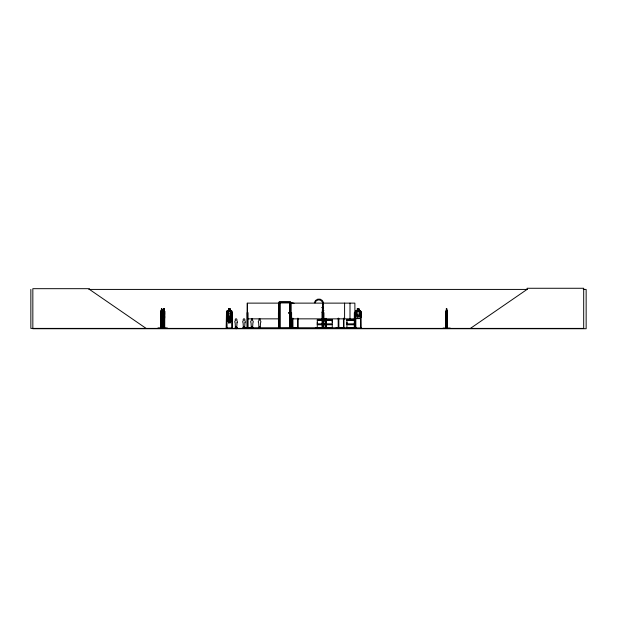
<?xml version="1.0" encoding="UTF-8"?>
<svg xmlns="http://www.w3.org/2000/svg" width="617" height="617" viewBox="0 0 617 617"><rect width="100%" height="100%" fill="white"/><g stroke="black" fill="none" stroke-linecap="round" stroke-linejoin="round"><path stroke-width="0.93" d="M324.65 324.033L317.292 324.033L317.3 322.228M332.247 322.228L332.247 320.416L317.292 320.416L317.292 324.033M354.166 324.033L346.931 324.033L346.939 322.228M244.309 328.391L244.324 326.941L243.723 326.941L243.723 328.09M242.89 328.383L250.201 328.321L243.599 327.982M347.541 328.391L353.433 328.321M445.79 315.117L445.991 313.181L447.032 313.181M443.106 328.105L450.217 328.105M164.477 318.611L164.778 311.492L164.107 310.814M162.333 318.603L162.595 311.477L161.963 310.798M164.778 316.691L164.569 318.611L163.166 318.611M315.187 328.391L332.262 328.244L332.255 324.758L324.897 324.758M157.798 328.375L167.485 328.391M157.89 328.391L167.392 328.398M446.045 320.285L446.423 318.511C446.924 324.958 446.978 310.953 446.415 317.647L446.099 315.727L446.045 320.285L446.284 322.922L446.731 322.922L446.716 311.523L446.307 311.523L446.076 316.668L446.037 328.398M446.083 315.133L446.299 320.277L446.716 320.277L446.939 311.523L446.731 308.878L446.292 308.878M164.292 310.814L163.243 318.611L163.058 316.691M323.161 328.352L328.553 328.321M164.43 315.133L164.153 316.683L163.636 316.683L163.613 308.878M447.032 320.987L445.929 320.987L445.852 320.277L446.052 310.814M446.97 320.987L447.171 320.3M162.942 316.374L162.942 328.398L163.058 311.5L163.613 310.814M163.058 311.5L163.235 310.814M160.806 328.391L161.083 310.798M226.516 315.11L227.179 313.181L231.722 313.181L232.316 315.11M232.254 316.683L231.606 318.549L227.156 318.549M232.316 316.691L231.653 318.611L227.11 318.611L226.516 316.691M357.274 318.611L357.212 308.878L359.148 308.878L359.148 310.814L360.397 310.814L361.084 311.492L361.014 316.683L360.374 318.549L355.924 318.549M361.084 316.691L360.421 318.611L355.878 318.611L355.276 316.691M226.154 328.391L226.516 311.5L227.133 310.814L228.452 310.814L228.444 308.878L230.38 308.878L230.318 310.875L231.282 311.523L231.282 315.133L230.318 316.683L230.318 320.277L227.796 320.285L229.023 318.063C226.339 315.31 228.637 314.724 229.408 317.647C230.141 314.724 232.524 315.302 229.825 318.071C232.277 320.269 230.234 321.48 229.439 318.511L228.46 320.215L228.514 316.668L227.55 315.133L227.55 311.523L228.514 310.875L228.514 308.94L230.318 308.94M354.929 327.828L247.085 327.828L247.085 328.398L247.147 303.124M290.669 328.391L290.63 301.937L279.1 301.937L279.038 328.398L278.961 303.124L247.51 303.124L247.417 328.398L247.147 312.68M292.257 328.352L292.365 318.225M323.354 327.828L323.339 328.398L323.416 303.124L354.868 303.124L355.03 328.36M357.274 310.814L355.893 310.814L355.276 311.5L355.207 328.36L355.238 327.828L355.893 327.828L355.893 328.398M288.633 312.834C290.221 312.611 288.07 313.282 288.895 313.251M228.452 320.987L228.452 322.922L230.388 322.922L230.318 320.925L231.282 320.277L231.282 316.668L230.318 315.117L230.318 311.523L228.514 311.523L228.514 315.133L227.55 316.668L227.55 320.277L228.514 320.925L228.514 322.861M231.676 320.925L232.254 320.269M232.316 320.3L231.699 320.987L227.195 320.987L226.516 320.308L226.578 311.531L227.156 310.875L231.606 310.875M355.346 311.531L355.924 310.875L360.374 310.875L361.014 311.523L361.161 328.105M235.247 328.09C234.553 327.234 235.324 329.578 237.213 328.383M236.527 328.383L236.936 328.398M236.905 328.09L237.059 327.542L236.55 328.398M242.936 328.391L243.576 328.383M245.003 328.229C244.039 329.162 245.851 327.072 244.849 328.09M251.474 328.391L250.98 327.542L251.134 328.09M252.715 328.391L253.101 328.383L251.003 328.306M252.793 328.383L252.947 327.542L252.793 328.09M258.492 328.391L258.6 327.542L258.754 328.09M260.459 328.391L260.081 328.391M260.413 328.383L260.567 327.542L260.413 328.09M251.636 318.704L251.312 320.693A1.311 1.311 0 0 0 251.042 322.753L251.312 327.804L252.623 327.804L252.893 322.753A1.311 1.311 0 0 0 252.623 320.693L252.291 318.704M259.256 318.704L258.924 320.693A1.311 1.311 0 0 0 258.654 322.753L258.924 327.804L260.235 327.804L260.513 322.753A1.311 1.311 0 0 0 260.235 320.693L259.911 318.704M470.416 328.398L527.057 289.419L527.057 288.27L583.69 288.27L583.69 328.398L30.85 328.398L30.85 289.419M357.274 310.875L356.31 311.523L356.31 315.133L357.274 316.683L359.086 316.683L360.05 315.133L360.05 311.523L359.086 310.875M237.082 328.306L236.697 328.306M258.6 328.298L260.567 328.298M338.023 328.36L338.124 327.828M88.755 289.419L527.35 289.419M583.258 289.419L586.15 289.419L586.15 328.73L32.84 328.73L32.84 288.679L89.48 288.679L89.48 289.419L146.113 328.398M322.799 303.687L323.578 303.695M322.814 303.842L323.578 303.834M322.799 304.058L323.563 304.058M322.807 307.328L323.57 307.328M321.935 307.575L323.609 307.575M321.935 307.798L323.609 307.798M322.807 308.053L323.57 308.053M164.168 308.878L163.551 308.878L163.574 310.875M163.574 308.94L164.153 308.94M357.274 308.94L359.086 308.94L359.086 318.611M446.307 308.94L446.777 308.94M164.06 309.264L164.06 309.911M161.006 310.798L161.453 310.798M230.38 310.814L231.637 310.814L232.316 311.492L232.424 328.352M446.731 310.814L447.217 311.523L447.217 328.398M161.014 310.86L162.387 310.86M163.181 310.875L164.523 310.875M445.991 310.875L447.07 310.875M160.821 311.492L161.006 328.391L161.029 327.812L160.628 328.391M164.469 310.814L164.731 311.492M445.844 311.5L445.906 315.827M447.232 311.492L447.017 310.814M357.274 311.523L359.086 311.523M322.807 311.662L323.57 311.662M321.935 311.917L323.609 311.917M321.935 312.14L323.609 312.14M322.807 312.395L323.57 312.395M160.983 312.665L160.713 328.391M162.495 312.665L162.325 328.391M163.143 312.68L162.78 328.398M164.646 312.68L164.569 328.398M226.478 312.68L227.01 312.68L227.071 328.398M232.254 312.68L231.714 312.68L231.722 328.398M247.51 312.68L248.042 312.68L248.103 328.398M278.961 312.68L278.421 312.68L278.483 328.398M291.077 312.68L291.61 312.68L291.548 328.398M322.529 312.68L321.997 312.68L322.059 328.398M323.416 312.68L323.948 312.68L323.886 328.398M354.868 312.68L354.335 312.68L354.274 328.398M355.299 312.68L355.832 312.68L355.832 328.398M361.076 312.68L360.544 312.68L360.606 328.398M445.898 312.68L446.222 315.449M162.016 315.117L161.477 315.117L161.477 311.508L162.001 311.508L162.001 315.117M228.514 315.133L230.318 315.117M357.274 315.133L359.086 315.133M446.299 315.117L446.716 315.133M322.799 315.781L323.563 315.781L322.814 315.881M322.799 316.058L323.578 316.027M322.814 316.189L323.578 316.212M322.799 316.421L323.563 316.421M228.514 316.683L230.318 316.668M445.844 316.691L445.983 318.611L447.086 318.611L447.171 316.691M446.299 316.668L446.716 316.683M162.448 318.117L161.369 310.798L161.392 308.862L162.024 308.862L162.001 316.668L161.477 316.668L161.191 315.117L161.453 308.862M161.014 318.534L162.387 318.534M163.181 318.549L164.523 318.549M445.991 318.549L447.009 318.549M160.998 318.603L162.41 318.603M247.51 318.85L278.961 318.85M291.077 318.85L322.529 318.85M323.416 318.85L354.868 318.85M317.292 319.691L324.65 319.691M324.897 319.691L332.255 319.691M346.931 319.691L354.166 319.691M317.238 319.945L324.696 319.945M324.851 319.945L332.308 319.945M346.877 319.945L354.212 319.945M317.238 320.169L324.696 320.169M324.851 320.169L332.308 320.169M346.877 320.169L354.212 320.169M445.836 320.308L445.929 320.987M354.166 320.416L346.931 320.416L346.931 324.033M324.048 320.948L325.915 320.948M324.897 324.033L332.255 324.033L332.255 320.416M317.238 324.28L324.696 324.28M324.851 324.28L332.308 324.28M346.877 324.28L354.212 324.28M317.238 324.503L324.696 324.503M324.851 324.503L332.308 324.503M346.877 324.503L354.212 324.503M324.65 324.758L317.292 324.758L317.231 328.352M354.166 324.758L346.931 324.758L346.931 328.244L354.297 328.244M162.101 327.812L162.541 327.812M162.749 327.828L163.189 327.828M164.253 327.828L164.7 327.828M227.071 327.828L226.416 327.828L226.354 328.398M232.316 327.828L231.653 327.828L231.653 328.398M361.138 327.828L360.482 327.828L360.482 328.398M447.055 327.828L447.464 327.828M227.071 327.989L231.66 327.989M235.655 327.982L236.496 327.982M251.543 327.982L252.384 327.982M259.155 327.982L260.004 327.982M292.959 327.989L297.548 327.989M322.645 328.105L315.264 328.082L332.247 328.144M335.895 328.105L343.361 327.989M355.893 327.989L360.482 327.989M157.883 328.09L167.4 328.105M235.092 328.09L237.059 328.09M243.036 328.09L250.201 328.105M250.98 328.09L252.947 328.09M258.6 328.09L260.567 328.09M346.939 328.144L354.281 328.144M290.345 302.392L294.078 303.294M322.074 310.081L323.94 310.528M279.3 328.36L279.254 302.083L290.484 302.083L290.484 328.398M289.057 312.626L289.296 313.012M231.676 313.251L232.254 315.117M446.97 313.181L447.155 315.117M447.433 328.398L447.418 312.68L447.086 328.398M447.302 312.68L447.286 328.398M446.793 308.878L446.777 310.875M446.353 308.878L446.099 315.449M446.222 320.076L446.238 328.398L446.268 327.828L445.852 328.398M445.898 320.076L445.952 328.398M361.014 327.828L361.014 328.398M354.806 327.828L354.806 328.398M354.397 327.828L354.389 328.398M353.772 327.912L353.772 328.398M350.387 327.828L350.379 328.398L350.325 327.828M350.001 303.124L350.001 318.85M344.594 303.124L344.594 318.85M343.954 318.225L344.001 328.398M343.893 327.828L343.893 328.398M343.422 318.225L343.484 328.398M343.361 327.828L343.361 328.398M338.718 318.225L338.779 328.398M338.64 318.357L338.656 328.398M338.448 318.357L338.502 328.398M338.371 327.828L338.394 328.398M338.185 318.225L338.209 328.398M326.216 318.357L326.239 328.398M326.077 327.828L326.077 328.398L325.992 318.357M325.807 318.357L325.807 328.398M325.784 327.828L325.776 328.398M324.01 327.828L324.01 328.398M322.568 328.398L322.529 303.124L291.077 303.124L291.039 328.398M321.935 327.828L321.935 328.398M298.204 327.828L298.204 328.398L298.142 318.225M297.672 327.828L297.672 328.398M297.61 318.225L297.548 328.398M292.898 318.225L292.959 328.398M292.836 327.828L292.836 328.398M292.427 327.828L292.427 328.398M291.671 327.828L291.671 328.398M291.139 327.828L291.139 328.398M289.859 328.398L289.859 302.708L279.879 302.708L279.879 328.398M278.367 327.828L278.367 328.398M259.88 328.09L259.88 326.941L259.279 326.941L259.279 328.09M252.268 328.09L252.268 326.941L251.667 326.941L251.667 328.09M248.45 327.912L248.45 328.398M247.98 327.828L247.98 328.398M247.571 327.828L247.571 328.398M243.191 328.09L243.036 327.542L243.036 328.229M236.38 328.09L236.38 326.941L235.779 326.941L235.779 328.09M232.185 327.828L232.185 328.398M226.948 327.828L226.948 328.398M164.67 311.492L164.67 328.398M164.477 328.398L164.107 308.878M164.299 318.225L164.284 328.398M164.091 308.94L164.091 310.875M163.073 311.531L163.158 328.398M162.533 311.477L162.51 328.391M162.302 316.367L162.256 328.391M162.148 316.367L162.132 328.391M314.315 302.685A4.951 4.797 -90 0 1 323.586 302.685M315.002 302.901A4.134 4.003 -90 0 1 322.876 303.973M237.005 322.753L236.735 327.804L235.424 327.804L235.154 322.753A1.311 1.311 0 0 1 235.424 320.693C234.229 318.11 237.931 318.11 236.735 320.693A1.311 1.311 0 0 1 237.005 322.753M244.949 322.753L244.679 327.804L243.368 327.804L243.098 322.753A1.311 1.311 0 0 1 243.368 320.693C242.172 318.11 245.875 318.11 244.679 320.693A1.311 1.311 0 0 1 244.949 322.753M289.797 302.777L279.941 302.777L279.941 328.398L289.774 328.321L289.797 302.777M161.909 309.248L161.569 309.896L161.909 309.248M229.994 309.264L228.838 309.264L228.838 309.911L229.994 309.911L229.994 309.264M358.762 309.264L357.598 309.264L357.598 309.911L358.762 309.911L358.762 309.264M164.191 311.523L163.636 311.523L163.636 315.133L164.153 315.133L164.153 311.523M160.898 316.675L161.06 318.603L160.906 316.668M229.994 321.889L228.838 321.889L228.838 322.537L229.994 322.537L229.994 321.889M350.618 328.398L350.649 327.828L350.587 328.398"/></g></svg>
